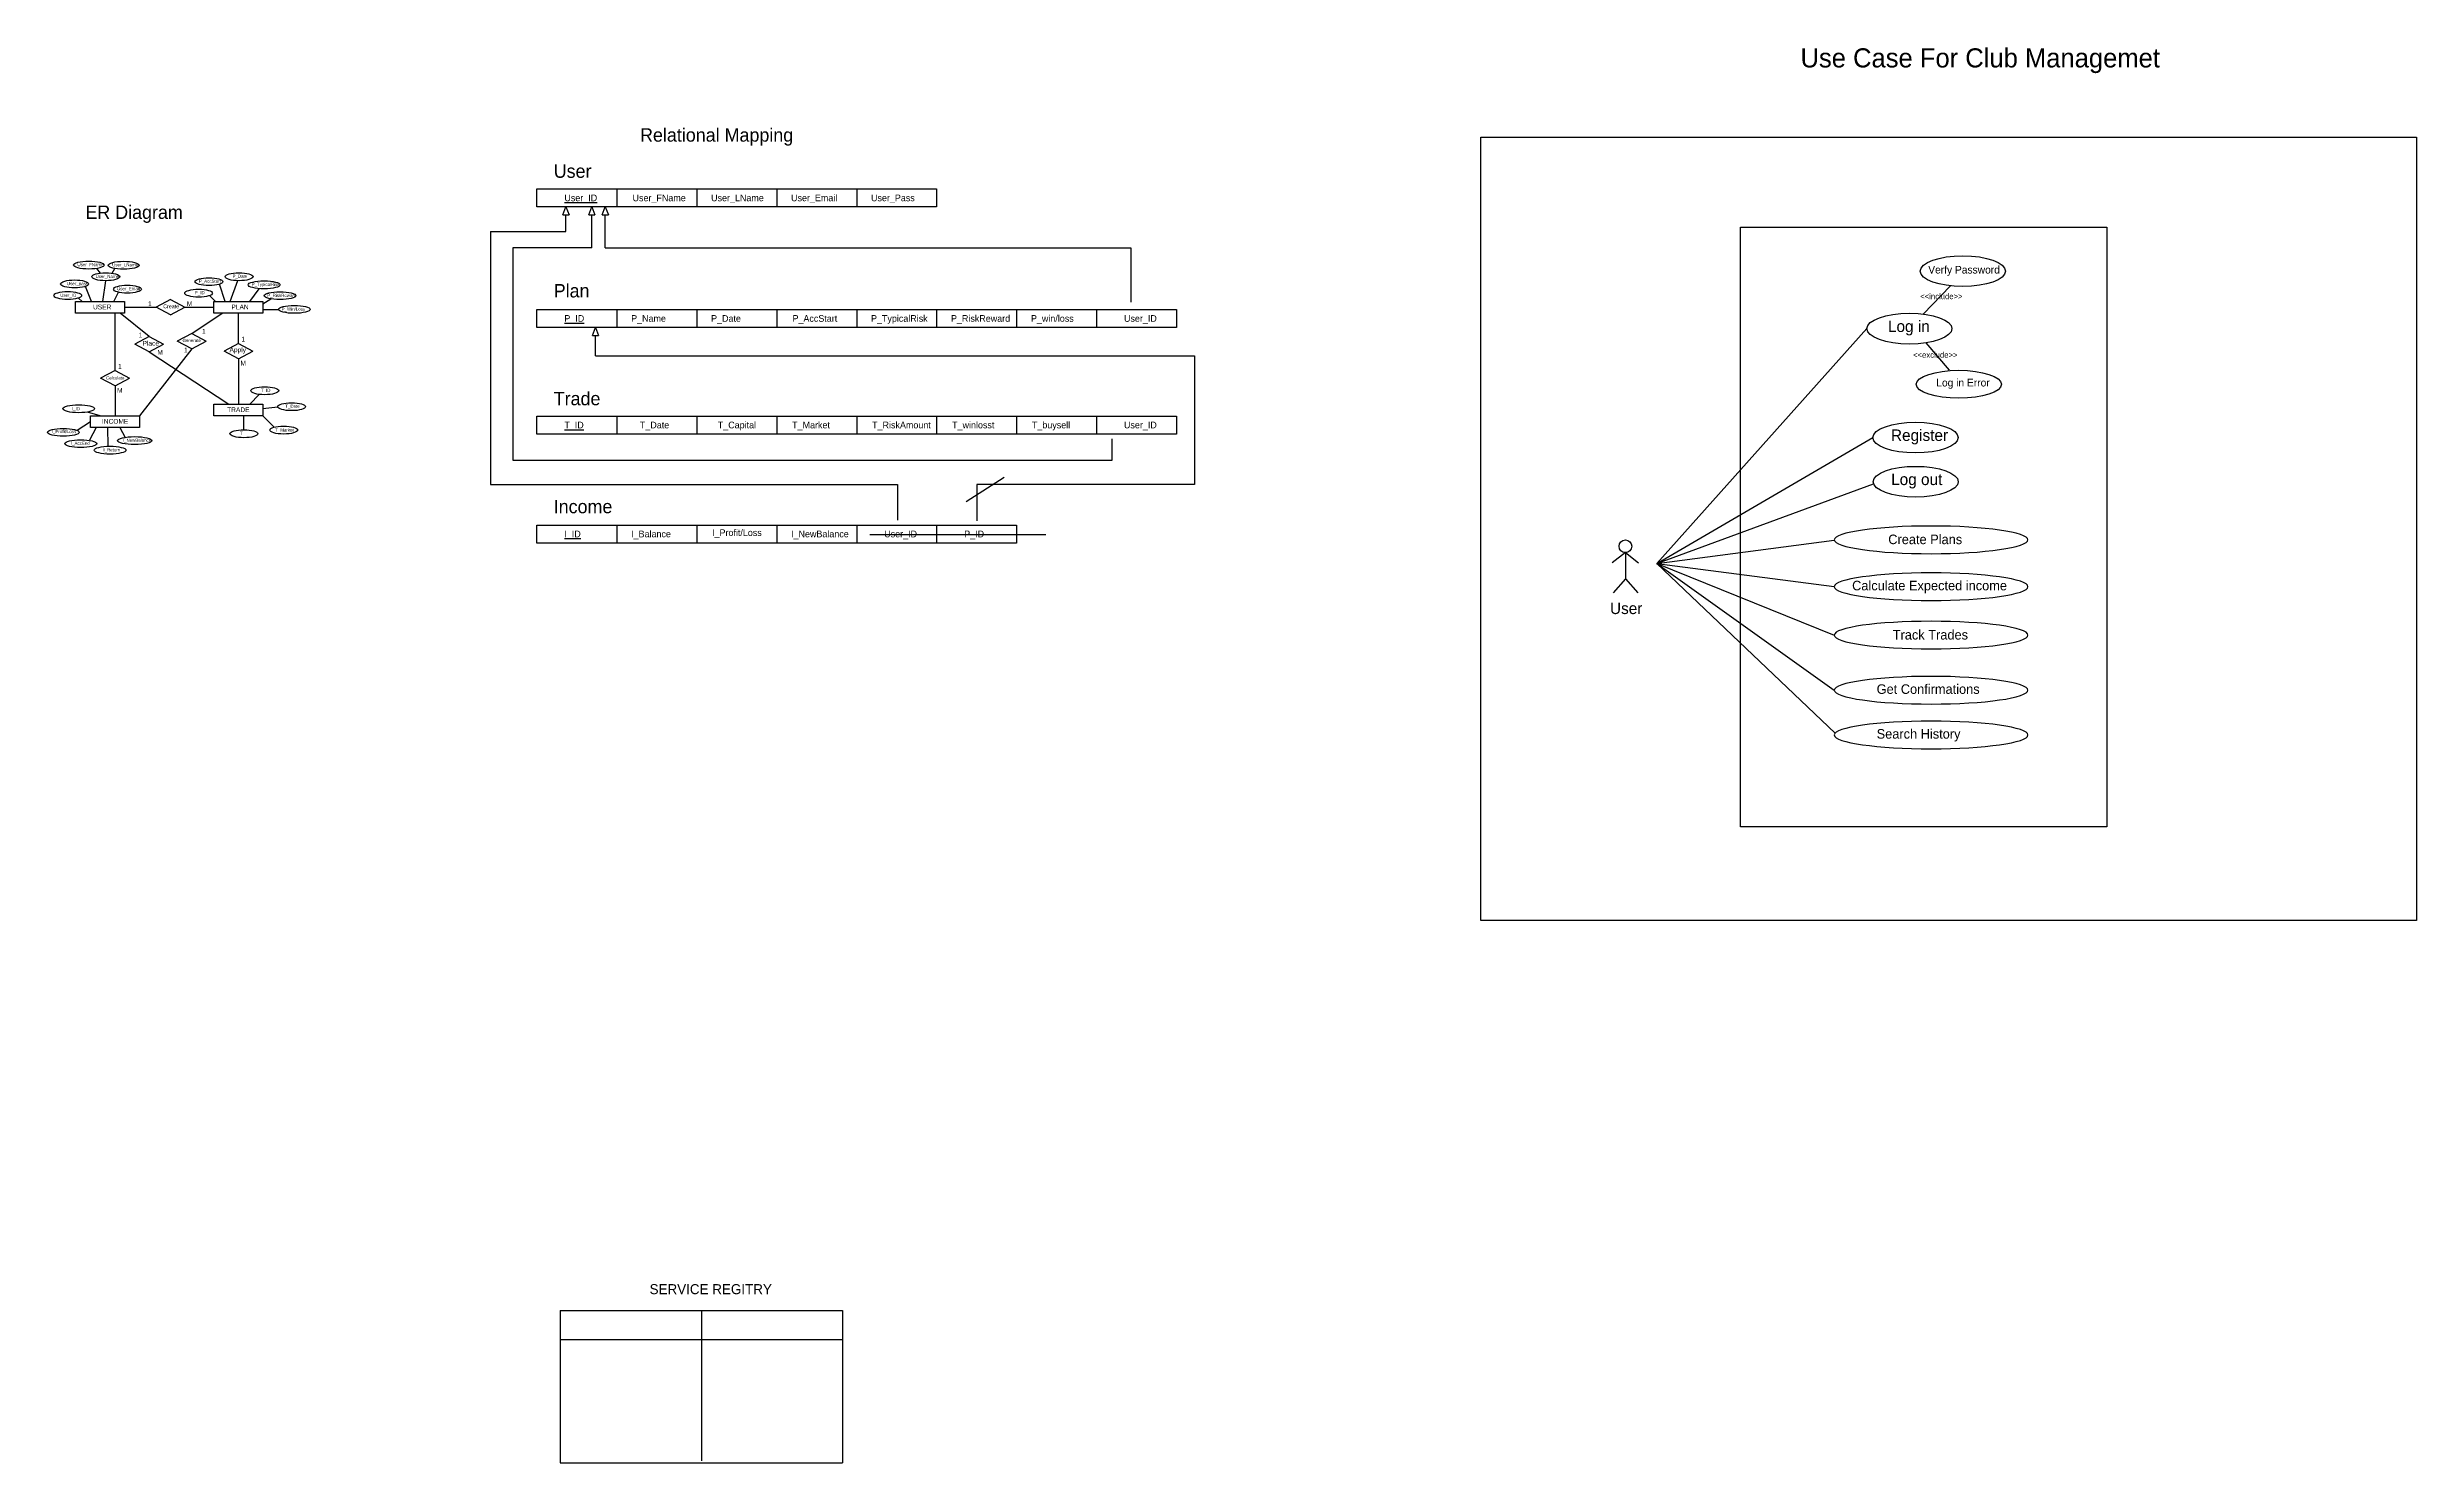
# Model space of a CAD drawing. Header units: inches. Extents: x 3671 to 106762, y 19230 to 49590.
# Drawn here: x 65824 to 80697, y 29808 to 38694 of the extents above; entities that cross this region are included whole.
import ezdxf

# ---------------------------------------------------------------- set-up
doc = ezdxf.new("R2010")
doc.units = ezdxf.units.IN
doc.header["$MEASUREMENT"] = 0
for name, color, linetype in [('Inner Lines', 251, 'Continuous'), ('lines', 100, 'Continuous'), ('Text', 7, 'Continuous')]:
    doc.layers.add(name, color=color, linetype=linetype)

msp = doc.modelspace()

# ---------------------------------------------------------------- linework, layer by layer
at = {"color": 255}
for p, q in [((71591, 35842), (71829, 35996)), ((70987, 35636), (72092, 35636))]:
    msp.add_line(p, q, dxfattribs=at)
for p, q in [((69043, 30763), (70816, 30763)), ((69043, 30763), (69043, 29808)), ((69929, 30763), (69929, 29819)), ((70816, 30763), (70816, 29808)), ((69043, 30582), (70816, 30582))]:
    msp.add_line(p, q)
at = {"color": 7}
msp.add_line((69043, 29808), (70816, 29808), dxfattribs=at)
at = {"layer": 'Inner Lines'}
for p, q in [((69398, 37805), (69398, 37692)), ((69900, 37805), (69900, 37692)), ((70402, 37805), (70402, 37692)), ((70904, 37805), (70904, 37692)), ((71406, 37805), (71406, 37692)), ((66101, 37099), (66062, 37193)), ((66157, 37277), (66134, 37306)), ((66172, 37099), (66190, 37229)), ((66230, 37276), (66246, 37305)), ((66939, 37099), (66904, 37207)), ((66970, 37099), (67019, 37230)), ((66041, 37099), (66018, 37120)), ((66241, 37099), (66270, 37157)), ((66308, 37063), (66506, 37063)), ((66686, 37063), (66869, 37063)), ((66878, 37099), (66842, 37136)), ((67094, 37099), (67154, 37179)), ((67177, 37084), (67226, 37116)), ((67177, 37048), (67274, 37049)), ((69398, 37048), (69398, 36935)), ((69900, 37048), (69900, 36935)), ((70402, 37048), (70402, 36935)), ((70904, 37048), (70904, 36935)), ((71406, 37048), (71406, 36935)), ((71908, 37048), (71908, 36935)), ((72409, 37048), (72409, 36935)), ((72911, 37048), (72911, 36935)), ((66248, 36665), (66248, 37026)), ((66462, 36879), (66280, 37026)), ((66730, 36898), (66920, 37026)), ((67023, 36835), (67023, 37026)), ((66730, 36802), (66402, 36380)), ((66462, 36782), (66962, 36453)), ((67023, 36739), (67023, 36453)), ((66248, 36569), (66248, 36380)), ((67094, 36453), (67154, 36515)), ((66094, 36344), (66011, 36289)), ((66154, 36380), (66075, 36404)), ((66129, 36308), (66087, 36227)), ((66200, 36308), (66202, 36190)), ((66279, 36308), (66312, 36245)), ((67054, 36380), (67055, 36293)), ((67177, 36427), (67270, 36438)), ((67177, 36380), (67247, 36309)), ((69398, 36379), (69398, 36266)), ((69900, 36379), (69900, 36266)), ((70402, 36379), (70402, 36266)), ((70904, 36379), (70904, 36266)), ((71406, 36379), (71406, 36266)), ((71406, 36379), (71406, 36266)), ((71908, 36379), (71908, 36266)), ((72409, 36379), (72409, 36266)), ((72409, 36379), (72409, 36266)), ((72911, 36379), (72911, 36266)), ((69398, 35695), (69398, 35582)), ((69900, 35695), (69900, 35582)), ((70402, 35695), (70402, 35582)), ((70904, 35695), (70904, 35582)), ((70904, 35695), (70904, 35582)), ((71406, 35695), (71406, 35582))]:
    msp.add_line(p, q, dxfattribs=at)
for points in [[(71406, 37692), (68896, 37692), (68896, 37805), (71406, 37805)], [(72911, 36935), (68896, 36935), (68896, 37048), (72911, 37048), (72911, 36935)], [(72911, 36266), (68896, 36266), (68896, 36379), (72911, 36379)], [(70904, 35582), (68896, 35582), (68896, 35695), (70904, 35695)], [(70904, 35695), (71908, 35695), (71908, 35582)], [(71908, 35582), (70904, 35582)]]:
    msp.add_lwpolyline(points, dxfattribs=at)
at = {"layer": 'lines', "color": 3}
for p, q in [((69060, 37642), (69079, 37692)), ((69060, 37642), (69099, 37642)), ((69079, 37692), (69099, 37642)), ((69079, 37539), (69079, 37642)), ((69222, 37642), (69241, 37692)), ((69222, 37642), (69261, 37642)), ((69241, 37692), (69261, 37642)), ((69241, 37436), (69241, 37642)), ((69307, 37642), (69326, 37692)), ((69307, 37642), (69345, 37642)), ((69326, 37692), (69345, 37642)), ((69326, 37436), (69326, 37642)), ((68606, 37539), (69079, 37539)), ((69246, 36885), (69265, 36935)), ((69265, 36935), (69284, 36885)), ((69246, 36885), (69284, 36885)), ((69265, 36757), (69265, 36885))]:
    msp.add_line(p, q, dxfattribs=at)
at = {"layer": 'lines'}
for p, q in [((68606, 37539), (68606, 35950)), ((69241, 37436), (68745, 37436)), ((68745, 37436), (68745, 36103)), ((69326, 37436), (72625, 37436)), ((72625, 37436), (72625, 37094)), ((69265, 36757), (73025, 36757)), ((73025, 36757), (73025, 35950)), ((72507, 36103), (72507, 36236)), ((68745, 36103), (72507, 36103)), ((68606, 35950), (71160, 35950)), ((71160, 35950), (71160, 35725)), ((73025, 35950), (71658, 35950)), ((71658, 35950), (71658, 35722)), ((75730, 35522), (75647, 35457)), ((75730, 35522), (75730, 35358)), ((75730, 35522), (75813, 35457)), ((75730, 35358), (75653, 35269)), ((75730, 35358), (75807, 35269))]:
    msp.add_line(p, q, dxfattribs=at)
at = {"layer": 'lines', "color": 6}
for p, q in [((77600, 37019), (77770, 37197)), ((66596, 37111), (66506, 37063)), ((66596, 37014), (66506, 37063)), ((66596, 37111), (66686, 37063)), ((66596, 37014), (66686, 37063)), ((66730, 36898), (66639, 36850)), ((66730, 36898), (66820, 36850)), ((66462, 36879), (66372, 36831)), ((66462, 36782), (66372, 36831)), ((66462, 36879), (66552, 36831)), ((66462, 36782), (66552, 36831)), ((66730, 36802), (66639, 36850)), ((66730, 36802), (66820, 36850)), ((67023, 36835), (66933, 36787)), ((67023, 36739), (66933, 36787)), ((67023, 36835), (67113, 36787)), ((67023, 36739), (67113, 36787)), ((77615, 36839), (77763, 36667)), ((66248, 36665), (66158, 36617)), ((66248, 36569), (66158, 36617)), ((66248, 36665), (66338, 36617)), ((66248, 36569), (66338, 36617))]:
    msp.add_line(p, q, dxfattribs=at)
at = {"layer": 'lines', "color": 0}
for q in [(77246, 36928), (77284, 36244), (77287, 35954), (77041, 35600), (77041, 35309), (77041, 35004), (77041, 34658), (77047, 34389)]:
    msp.add_line((75928, 35453), q, dxfattribs=at)
msp.add_lwpolyline([(74822, 38131), (80697, 38131), (80697, 33212), (74822, 33212)], close=True, dxfattribs=at)
at = {"layer": 'lines'}
for points in [[(76452, 37566), (78752, 37566), (78752, 33801), (76452, 33801)], [(66000, 37099), (66308, 37099), (66308, 37026), (66000, 37026)], [(66869, 37099), (67177, 37099), (67177, 37026), (66869, 37026)], [(66869, 36453), (67177, 36453), (67177, 36380), (66869, 36380)], [(66094, 36380), (66402, 36380), (66402, 36308), (66094, 36308)]]:
    msp.add_lwpolyline(points, close=True, dxfattribs=at)
msp.add_circle((75730, 35562), 40.1, dxfattribs=at)
at = {"layer": 'lines', "color": 2}
for centre, major_axis, ratio in [((66084, 37327), (96.8, 0), 0.256062), ((66302, 37326), (96.8, 0), 0.256062), ((65994, 37209), (87.6, 0), 0.283112), ((66190, 37254), (87.6, 0), 0.283112), ((66326, 37176), (87.6, 0), 0.283112), ((66838, 37223), (87.6, 0), 0.283112), ((67027, 37254), (87.6, 0), 0.283112), ((67184, 37203), (101, 0), 0.244861), ((65951, 37136), (87.6, 0), 0.283112), ((66773, 37151), (87.6, 0), 0.283112), ((67284, 37135), (100, 0), 0.246926), ((67374, 37049), (100, 0), 0.246926), ((66020, 36425), (100, 0), 0.246926), ((67188, 36538), (87.6, 0), 0.283112), ((67357, 36438), (87.6, 0), 0.283112), ((65924, 36277), (100, 0), 0.246926), ((67057, 36268), (87.6, 0), 0.283112), ((67307, 36291), (87.6, 0), 0.283112), ((66033, 36206), (100, 0), 0.246926), ((66217, 36165), (100, 0), 0.246926), ((66372, 36225), (108, 0), 0.230084)]:
    msp.add_ellipse(centre, major_axis=major_axis, ratio=ratio, dxfattribs=at)
at = {"layer": 'lines', "color": 6}
for centre, ratio in [((77848, 37289), 0.361642), ((77823, 36579), 0.328176)]:
    msp.add_ellipse(centre, major_axis=(267, 0), ratio=ratio, dxfattribs=at)
at = {"layer": 'lines'}
for centre in [(77513, 36928), (77551, 36244), (77552, 35967)]:
    msp.add_ellipse(centre, major_axis=(267, 0), ratio=0.361642, dxfattribs=at)
at = {"layer": 'lines', "extrusion": (0, 0, -1)}
for centre in [(77649, 35602), (77649, 35308), (77649, 35004), (77649, 34658), (77649, 34377)]:
    msp.add_ellipse(centre, major_axis=(608, 0), ratio=0.142779, dxfattribs=at)

# ---------------------------------------------------------------- texts
at = {"layer": 'Text', "color": 1, "attachment_point": 1}
for s, insert, char_height, width in [('{\\fTw Cen MT|b0|i0|c0|p34;\\C2;Use Case For Club Managemet}', (76829, 38688), 120, 5536.15), ('{\\fTw Cen MT|b0|i0|c0|p34;\\C2;Relational Mapping}', (69544, 38186), 84, 1082.53), ('{\\fTw Cen MT|b0|i0|c0|p34;\\C4;User}', (69002, 37959), 84, 1082.53), ('{\\fTw Cen MT|b0|i0|c0|p34;\\C2;ER Diagram}', (66062, 37701), 84, 1082.53), ('{\\fTw Cen MT|b0|i0|c0|p34;\\C4;Plan}', (69002, 37208), 84, 1082.53), ('{\\fTw Cen MT|b0|i0|c0|p34;\\C4;Trade}', (69002, 36531), 84, 1082.53), ('{\\fTw Cen MT|b0|i0|c0|p34;\\C4;Income}', (69002, 35853), 84, 1082.53), ('{\\fTw Cen MT|b0|i0|c0|p34;\\C4;SERVICE REGITRY}', (69604, 30929), 63, 811.89)]:
    msp.add_mtext(s, dxfattribs=dict(at, insert=insert, char_height=char_height, width=width))
at = {"layer": 'Text'}
for s, insert, char_height, width, attachment_point in [('{\\fTw Cen MT|b0|i0|c0|p34;\\L\\C1;User_ID}', (69069, 37770), 42, 313.74, 1), ('{\\fTw Cen MT|b0|i0|c0|p34;\\C7;User_FName}', (69497, 37770), 42, 313.74, 1), ('{\\fTw Cen MT|b0|i0|c0|p34;\\C7;User_LName}', (69990, 37770), 42, 313.74, 1), ('{\\fTw Cen MT|b0|i0|c0|p34;\\C7;User_Email}', (70492, 37770), 42, 313.74, 1), ('{\\fTw Cen MT|b0|i0|c0|p34;\\C7;User_Pass}', (70994, 37770), 42, 313.74, 1), ('{\\fTw Cen MT|b0|i0|c0|p34;\\C7;User_FName}', (66012, 37340), 20, 313.74, 1), ('{\\fTw Cen MT|b0|i0|c0|p34;\\C7;User_LName}', (66230, 37339), 20, 313.74, 1), ('{\\fTw Cen MT|b0|i0|c0|p34;\\C7;User_pass}', (65947, 37221), 20, 313.74, 1), ('{\\fTw Cen MT|b0|i0|c0|p34;\\C7;User_Name}', (66126, 37266), 20, 313.74, 1), ('{\\fTw Cen MT|b0|i0|c0|p34;\\C7;User_Email}', (66261, 37189), 20, 313.74, 1), ('{\\fTw Cen MT|b0|i0|c0|p34;\\C7;P_AccStart}', (66774, 37236), 20, 313.74, 1), ('{\\fTw Cen MT|b0|i0|c0|p34;\\C7;P_Date}', (66986, 37267), 20, 313.74, 1), ('{\\fTw Cen MT|b0|i0|c0|p34;\\C7;P_TypicalRisk}', (67106, 37216), 20, 313.74, 1), ('{\\fTw Cen MT|b0|i0|c0|p34;\\C7;Verfy Password}', (77631, 37322), 48, 826.29, 1), ('{\\fTw Cen MT|b0|i0|c0|p34;\\C7;User_ID}', (65904, 37148), 20, 313.74, 1), ('{\\fTw Cen MT|b0|i0|c0|p34;\\C7;USER}', (66110, 37079), 30, 313.74, 1), ('{\\fTw Cen MT|b0|i0|c0|p34;\\C40;1}', (66456, 37100), 30, 313.74, 1), ('{\\fTw Cen MT|b0|i0|c0|p34;\\C7;Create}', (66551, 37080), 24, 313.74, 1), ('{\\fTw Cen MT|b0|i0|c0|p34;\\C40;M}', (66699, 37100), 30, 313.74, 1), ('{\\fTw Cen MT|b0|i0|c0|p34;\\C7;P_ID}', (66749, 37164), 20, 313.74, 1), ('{\\fTw Cen MT|b0|i0|c0|p34;\\C7;PLAN}', (66979, 37079), 30, 313.74, 1), ('{\\fTw Cen MT|b0|i0|c0|p34;\\C7;P_RiskReward}', (67204, 37147), 20, 313.74, 1), ('{\\fTw Cen MT|b0|i0|c0|p34;\\C7;P_Win/Loss }', (67294, 37061), 20, 313.74, 1), ('{\\fTw Cen MT|b0|i0|c0|p34;\\C7;<<include>>}', (77581, 37149), 36, 826.29, 1), ('{\\fTw Cen MT|b0|i0|c0|p34;\\C40;1}', (66396, 36903), 30, 313.74, 1), ('{\\fTw Cen MT|b0|i0|c0|p34;\\C40;1}', (66794, 36926), 30, 313.74, 1), ('{\\fTw Cen MT|b0|i0|c0|p34;\\L\\C1;P_ID}', (69069, 37013), 42, 313.74, 1), ('{\\fTw Cen MT|b0|i0|c0|p34;\\C7;P_Name}', (69488, 37013), 42, 313.74, 1), ('{\\fTw Cen MT|b0|i0|c0|p34;\\C7;P_Date}', (69990, 37013), 42, 313.74, 1), ('{\\fTw Cen MT|b0|i0|c0|p34;\\C7;P_AccStart}', (70501, 37013), 42, 313.74, 1), ('{\\fTw Cen MT|b0|i0|c0|p34;\\C7;P_TypicalRisk}', (70994, 37013), 42, 313.74, 1), ('{\\fTw Cen MT|b0|i0|c0|p34;\\C7;P_RiskReward}', (71496, 37013), 42, 313.74, 1), ('{\\fTw Cen MT|b0|i0|c0|p34;\\C7;P_win/loss}', (71998, 37013), 42, 313.74, 1), ('{\\fTw Cen MT|b0|i0|c0|p34;\\C40;User_ID}', (72582, 37013), 42, 313.74, 1), ('{\\fTw Cen MT|b0|i0|c0|p34;\\C7;Log in}', (77378, 36979), 72, 826.29, 1), ('{\\fTw Cen MT|b0|i0|c0|p34;\\C7;Place}', (66421, 36851), 30, 313.74, 1), ('{\\fTw Cen MT|b0|i0|c0|p34;\\C40;M}', (66514, 36795), 30, 313.74, 1), ('{\\fTw Cen MT|b0|i0|c0|p34;\\C7;Generate}', (66672, 36864), 20, 313.74, 1), ('{\\fTw Cen MT|b0|i0|c0|p34;\\C40;1}', (66681, 36809), 30, 313.74, 1), ('{\\fTw Cen MT|b0|i0|c0|p34;\\C7;Apply}', (66967, 36810), 30, 313.74, 1), ('{\\fTw Cen MT|b0|i0|c0|p34;\\C40;1}', (67042, 36877), 30, 313.74, 1), ('{\\fTw Cen MT|b0|i0|c0|p34;\\C7;<<exclude>>}', (77536, 36781), 36, 826.29, 1), ('{\\fTw Cen MT|b0|i0|c0|p34;\\C7;Calculate}', (66192, 36629), 20, 313.74, 1), ('{\\fTw Cen MT|b0|i0|c0|p34;\\C40;1}', (66267, 36707), 30, 313.74, 1), ('{\\fTw Cen MT|b0|i0|c0|p34;\\C40;M}', (67036, 36726), 30, 313.74, 1), ('{\\fTw Cen MT|b0|i0|c0|p34;\\C7;Log in Error}', (77849, 36613), 48, 480.06, 2), ('{\\fTw Cen MT|b0|i0|c0|p34;\\C40;M}', (66261, 36556), 30, 313.74, 1), ('{\\fTw Cen MT|b0|i0|c0|p34;\\C7;T_ID}', (67164, 36551), 20, 313.74, 1), ('{\\fTw Cen MT|b0|i0|c0|p34;\\C7;T_Date}', (67317, 36451), 20, 313.74, 1), ('{\\fTw Cen MT|b0|i0|c0|p34;\\C7;I_Profit/Loss}', (65851, 36292), 20, 313.74, 1), ('{\\fTw Cen MT|b0|i0|c0|p34;\\C7;I_ID}', (65978, 36436), 20, 313.74, 1), ('{\\fTw Cen MT|b0|i0|c0|p34;\\C7;INCOME}', (66166, 36361), 30, 313.74, 1), ('{\\fTw Cen MT|b0|i0|c0|p34;\\C7;TRADE}', (66952, 36434), 30, 313.74, 1), ('{\\fTw Cen MT|b0|i0|c0|p34;\\C7;T_Market}', (67253, 36302), 20, 313.74, 1), ('{\\fTw Cen MT|b0|i0|c0|p34;\\L\\C1;T_ID}', (69069, 36344), 42, 313.74, 1), ('{\\fTw Cen MT|b0|i0|c0|p34;\\C7;T_Date}', (69543, 36344), 42, 313.74, 1), ('{\\fTw Cen MT|b0|i0|c0|p34;\\C7;T_Capital}', (70032, 36344), 42, 313.74, 1), ('{\\fTw Cen MT|b0|i0|c0|p34;\\C7;T_Market}', (70499, 36344), 42, 313.74, 1), ('{\\fTw Cen MT|b0|i0|c0|p34;\\C7;T_RiskAmount}', (71001, 36344), 42, 313.74, 1), ('{\\fTw Cen MT|b0|i0|c0|p34;\\C7;T_winlosst}', (71503, 36344), 42, 313.74, 1), ('{\\fTw Cen MT|b0|i0|c0|p34;\\C7;T_buysell}', (72004, 36344), 42, 313.74, 1), ('{\\fTw Cen MT|b0|i0|c0|p34;\\C40;User_ID}', (72582, 36344), 42, 313.74, 1), ('{\\fTw Cen MT|b0|i0|c0|p34;\\C7;Register}', (77397, 36295), 72, 826.29, 1), ('{\\fTw Cen MT|b0|i0|c0|p34;\\C7;I_AccEnd }', (65971, 36219), 20, 313.74, 1), ('{\\fTw Cen MT|b0|i0|c0|p34;\\C7;I_Return}', (66175, 36177), 20, 313.74, 1), ('{\\fTw Cen MT|b0|i0|c0|p34;\\C7;I_NewBalance}', (66297, 36238), 20, 313.74, 1), ('{\\fTw Cen MT|b0|i0|c0|p34;\\C7;T_}', (67033, 36281), 20, 313.74, 1), ('{\\fTw Cen MT|b0|i0|c0|p34;\\C7;Log out}', (77398, 36018), 72, 826.29, 1), ('{\\fTw Cen MT|b0|i0|c0|p34;\\L\\C1;I_ID}', (69069, 35660), 42, 313.74, 1), ('{\\fTw Cen MT|b0|i0|c0|p34;\\C7;I_Balance}', (69488, 35660), 42, 313.74, 1), ('{\\fTw Cen MT|b0|i0|c0|p34;\\C7;I_Profit/Loss}', (69996, 35668), 42, 313.74, 1), ('{\\fTw Cen MT|b0|i0|c0|p34;\\C7;I_NewBalance}', (70492, 35660), 42, 313.74, 1), ('{\\fTw Cen MT|b0|i0|c0|p34;\\C40;User_ID}', (71077, 35660), 42, 313.74, 1), ('{\\fTw Cen MT|b0|i0|c0|p34;\\C40;P_ID}', (71579, 35660), 42, 313.74, 1), ('{\\fTw Cen MT|b0|i0|c0|p34;\\C7;Create Plans}', (77380, 35635), 60, 1255.19, 1), ('{\\fTw Cen MT|b0|i0|c0|p34;\\C7;Calculate Expected income}', (77153, 35345), 60, 1255.19, 1), ('{\\fTw Cen MT|b0|i0|c0|p34;\\C7;User}', (75633, 35208), 72, 826.29, 1), ('{\\fTw Cen MT|b0|i0|c0|p34;\\C7;Track Trades}', (77408, 35036), 60, 1255.19, 1), ('{\\fTw Cen MT|b0|i0|c0|p34;\\C7;Get Confirmations }', (77307, 34695), 60, 1255.19, 1), ('{\\fTw Cen MT|b0|i0|c0|p34;\\C7;Search History}', (77307, 34414), 60, 1255.19, 1)]:
    msp.add_mtext(s, dxfattribs=dict(at, insert=insert, char_height=char_height, width=width, attachment_point=attachment_point))

doc.saveas('drawing.dxf')
